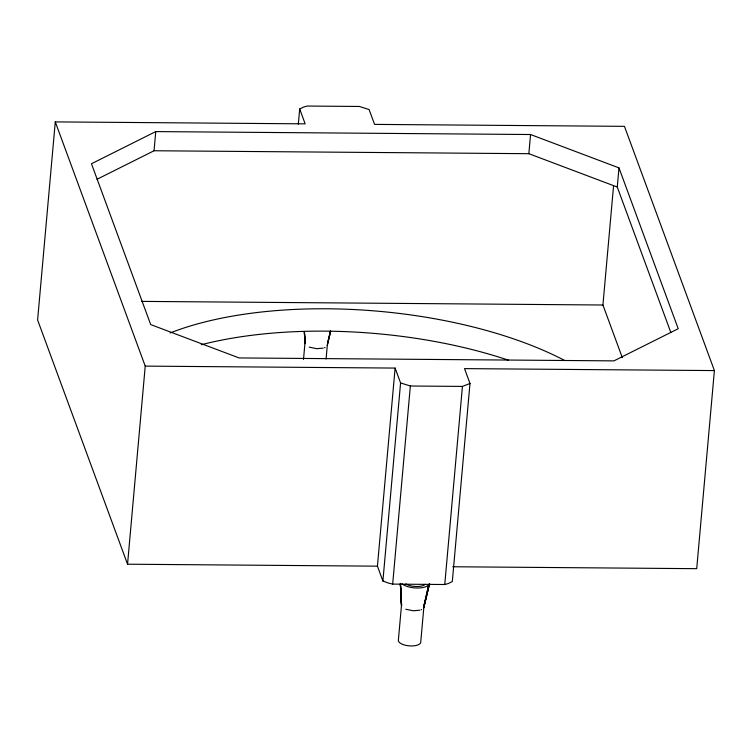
<?xml version="1.0" encoding="UTF-8"?>
<svg xmlns="http://www.w3.org/2000/svg" width="752" height="752" viewBox="0 0 752 752"><rect width="100%" height="100%" fill="white"/><g stroke="black" fill="none" stroke-linecap="round" stroke-linejoin="round"><path stroke-width="1.13" d="M714.4 370.576L624.451 126.345L374.571 124.39L369.1 109.548L359.324 106.455L307.248 106.051L303.789 106.981L299.691 109.002L305.162 123.845L55.281 121.89L37.6 319.985L127.549 564.207L377.429 566.171L382.9 581.014L388.511 583.11L392.676 584.107L444.752 584.511L448.211 583.58L452.309 581.559L469.991 383.464L464.52 368.621L714.4 370.576L696.719 568.672L452.704 566.754M97.008 179.286L154.038 150.757L155.749 131.591L530.564 134.523L618.981 167.884L678.219 328.718L613.933 360.875L239.117 357.943L150.691 324.582L91.462 163.748L155.749 131.591M127.549 564.207L145.23 366.121L55.281 121.89M298.337 124.146L299.691 109.002M303.498 359.503L304.917 343.626M326.086 359.014L327.299 345.412L330.57 331.632M377.429 566.171L395.11 368.076L145.23 366.121M382.9 581.014L400.581 382.918L395.11 368.076M392.676 584.107L410.357 386.011L400.581 382.918M444.752 584.511L462.433 386.415L469.991 383.464M670.831 332.459L617.27 187.051L528.853 153.69L530.564 134.523M622.336 357.708L602.925 305.002L613.557 185.829M617.27 187.051L618.981 167.884M305.002 343.015L304.372 332.036M327.205 345.497L330.626 331.256M327.571 343.081L329.32 335.373M329.855 333.098L330.344 330.918M426.13 596.298L428.668 585.206M426.111 596.355L428.668 585.216M429.533 583.496L423.696 607.823L429.533 583.496L423.827 607.503L420.688 642.65A11.28 4.681 5.1 0 1 408.026 645.733A11.28 4.681 5.1 0 1 398.41 639.736L401.549 604.589L400.365 583.402M324.535 347.697L325.043 347.49M421.073 609.797L421.571 609.581M323.228 348.12L316.78 348.684L309.26 347.151M419.757 610.22L413.318 610.784L405.798 609.242M154.038 150.757L528.853 153.69M141.555 301.392L602.925 305.002M410.357 386.011L462.433 386.415M304.438 332.534L304.917 341.511M425.218 584.351A11.28 4.681 5.1 0 1 405.901 583.937M428.631 584.99A14.805 6.138 5.1 0 1 415.875 587.989A14.805 6.138 5.1 0 1 401.944 583.796M170.102 332.967A267.909 111.099 5.1 0 1 564.367 360.311M201.254 344.736A267.909 111.099 5.1 0 1 508.446 360.17M401.53 605.106L400.393 583.919L401.53 605.811L400.402 583.956L401.53 605.106M425.623 598.517L423.808 606.375L425.594 598.583M305.039 343.626L304.41 332.215L305.039 343.626"/></g></svg>
